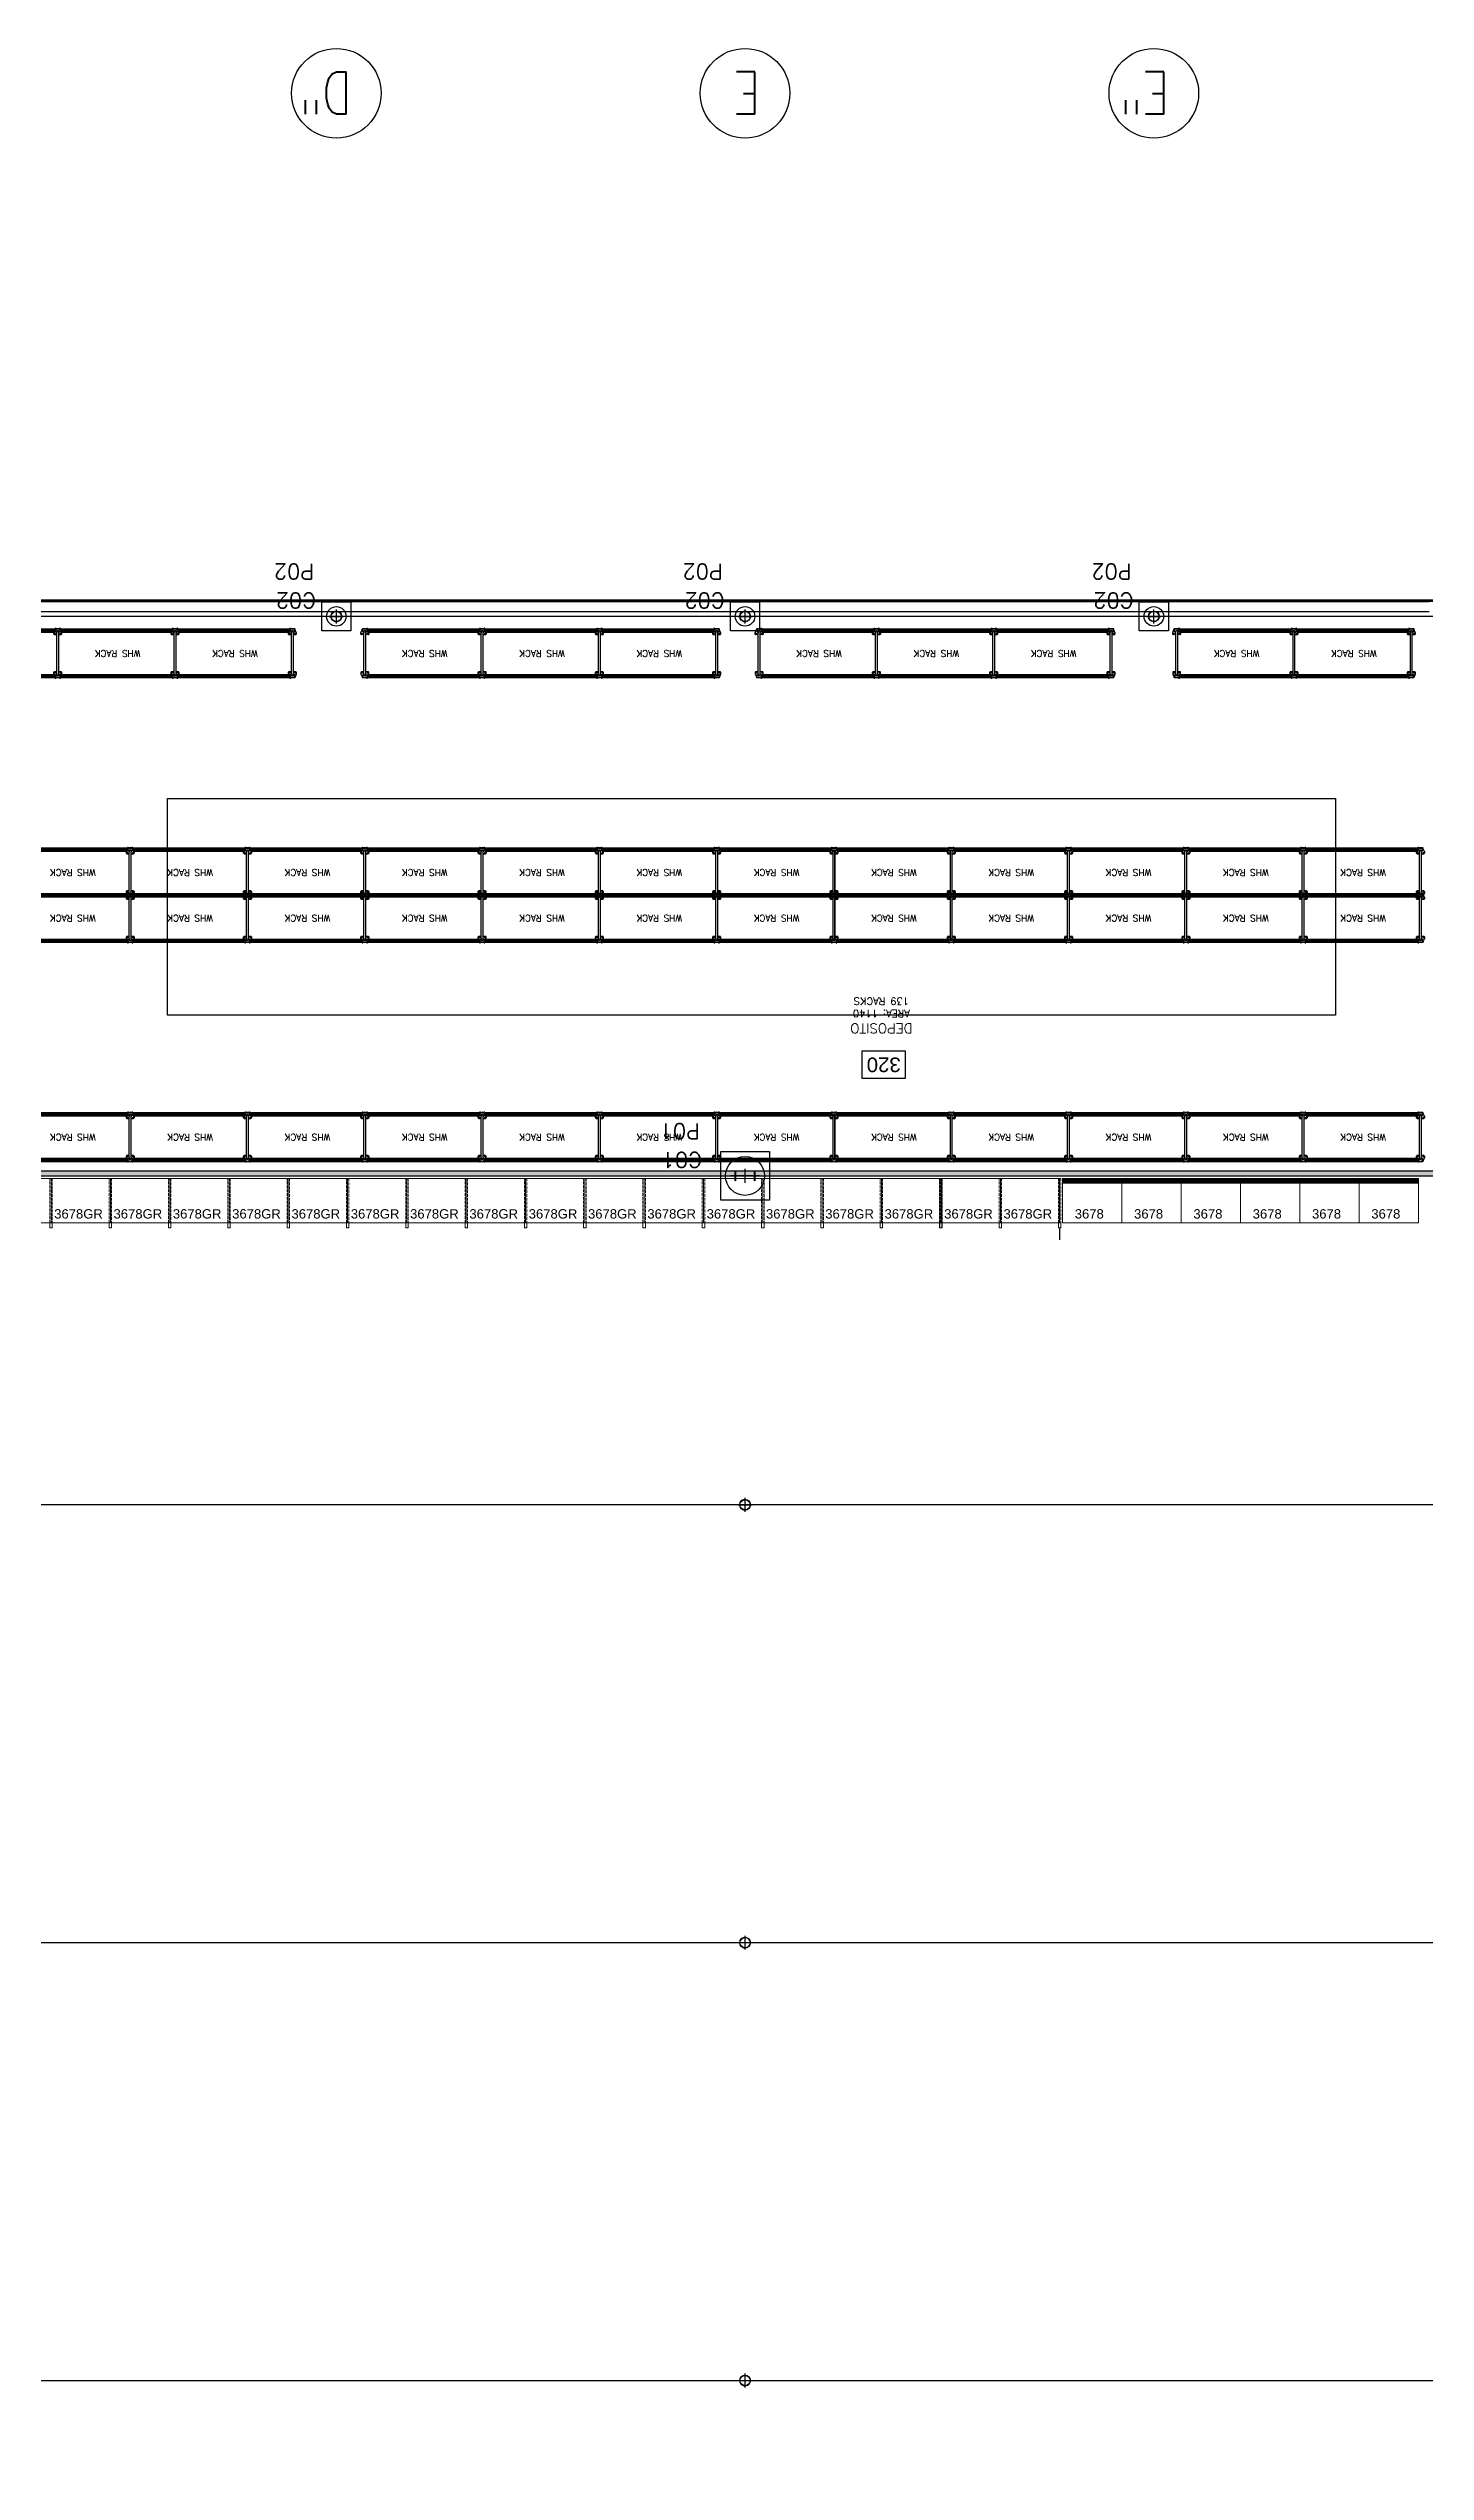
# Model space of a CAD drawing. Header units: millimetres. Extents: x 1478096 to 1808313, y 619971 to 762366.
# Drawn here: x 1575728 to 1604027, y 699960 to 749763 of the extents above; entities that cross this region are included whole.
import ezdxf
from ezdxf.enums import TextEntityAlignment as Align

# ---------------------------------------------------------------- set-up
doc = ezdxf.new("R2010")
doc.units = ezdxf.units.MM
doc.header["$LTSCALE"] = 10
for name, pattern in [('CENTERX2', [4, 2.5, -0.5, 0.5, -0.5]), ('CONTINOUS', [0]), ('DASH_1', [0.25, 0.125, -0.125]), ('DASHED', [0.75, 0.5, -0.25])]:
    doc.linetypes.add(name, pattern=pattern)
for name, color, linetype in [('0-superficies', 7, 'Continuous'), ('0_Estructura', 251, 'Continuous'), ('A-HATCH-DURLOCK', 252, 'Continuous'), ('COSTAN-CAM-EJES', 251, 'CENTERX2'), ('DC-ARQ-0 TEXTOS', 7, 'Continuous'), ('DC-ARQ-CHAPA', 7, 'Continuous'), ('DC-ARQ-CORDON', 210, 'Continuous'), ('DC-ARQ-EQUIP. DEPOSITO', 203, 'Continuous'), ('DC-ARQ-PAINEL DURLOCK RF', 40, 'Continuous'), ('DC-ARQ-VEREDAS Y URBAN', 9, 'Continuous'), ('DIVISIONES', 250, 'DASH_1'), ('Fondos', 250, 'Continuous')]:
    doc.layers.add(name, color=color, linetype=linetype)
doc.layers.add('BLOQUES', color=7, linetype='Continuous', lineweight=0)
doc.styles.add('BB-GRILLA$0$romans', font='romans.shx', dxfattribs={"width": 0.8})
doc.styles.add('RE-PLANTABASE(XREF)$0$STANDARD', font='SIMPLEX.SHX')
doc.styles.add('Romans-100', font='romans')
doc.styles.get("Standard").update_dxf_attribs({"font": 'arial.ttf'})

# ---------------------------------------------------------------- blocks, each defined once
blk = doc.blocks.new('RACK')
at = {"layer": 'DC-ARQ-EQUIP. DEPOSITO', "ltscale": 200}
for p, q in [((1629.45, 649.446), (1629.446, 649.446)), ((1629.446, 649.442), (1629.45, 649.442)), ((1631.763, 649.446), (1631.767, 649.446)), ((1631.767, 649.442), (1631.763, 649.442)), ((1629.322, 649.326), (1629.322, 649.364)), ((1629.322, 649.364), (1629.322, 649.326)), ((1629.323, 649.369), (1629.342, 649.402)), ((1629.381, 649.316), (1629.332, 649.316)), ((1629.332, 649.316), (1629.381, 649.316)), ((1629.344, 649.407), (1629.344, 649.426)), ((1629.36, 649.436), (1629.351, 649.436)), ((1629.351, 649.436), (1629.351, 649.381)), ((1629.351, 649.381), (1629.351, 649.436)), ((1629.351, 649.436), (1629.36, 649.436)), ((1629.351, 649.381), (1629.379, 649.381)), ((1629.379, 649.381), (1629.351, 649.381)), ((1629.353, 649.383), (1629.353, 649.434)), ((1629.353, 649.434), (1629.36, 649.434)), ((1629.353, 649.434), (1629.353, 649.383)), ((1629.36, 649.434), (1629.353, 649.434)), ((1629.381, 649.383), (1629.353, 649.383)), ((1629.353, 649.383), (1629.381, 649.383)), ((1629.435, 649.436), (1629.36, 649.436)), ((1629.36, 649.436), (1629.435, 649.436)), ((1629.36, 649.434), (1629.435, 649.434)), ((1629.435, 649.434), (1629.36, 649.434)), ((1629.379, 649.381), (1629.379, 649.356)), ((1629.379, 649.356), (1629.379, 649.381)), ((1629.379, 649.356), (1629.381, 649.356)), ((1629.381, 649.356), (1629.379, 649.356)), ((1629.381, 649.393), (1629.388, 649.393)), ((1629.381, 649.392), (1629.381, 649.393)), ((1629.388, 649.393), (1629.381, 649.393)), ((1629.381, 649.393), (1629.381, 649.392)), ((1629.421, 649.392), (1629.381, 649.392)), ((1629.381, 649.392), (1629.381, 648.476)), ((1629.381, 649.392), (1629.381, 648.476)), ((1629.381, 649.392), (1629.421, 649.392)), ((1629.381, 649.356), (1629.381, 649.383)), ((1629.381, 649.383), (1629.381, 649.356)), ((1629.388, 649.393), (1629.388, 649.392)), ((1629.388, 649.392), (1629.388, 649.393)), ((1629.415, 649.393), (1629.421, 649.393)), ((1629.415, 649.392), (1629.415, 649.393)), ((1629.421, 649.393), (1629.415, 649.393)), ((1629.415, 649.393), (1629.415, 649.392)), ((1629.421, 649.393), (1629.421, 649.392)), ((1629.421, 649.392), (1629.421, 649.393)), ((1629.421, 649.392), (1629.421, 648.476)), ((1629.421, 649.392), (1629.421, 648.476)), ((1629.471, 649.316), (1629.421, 649.316)), ((1629.421, 649.316), (1629.471, 649.316)), ((1629.449, 649.383), (1629.422, 649.383)), ((1629.422, 649.383), (1629.422, 649.356)), ((1629.422, 649.383), (1629.449, 649.383)), ((1629.422, 649.356), (1629.422, 649.383)), ((1629.422, 649.356), (1629.424, 649.356)), ((1629.424, 649.356), (1629.422, 649.356)), ((1629.424, 649.381), (1629.451, 649.381)), ((1629.424, 649.356), (1629.424, 649.381)), ((1629.451, 649.381), (1629.424, 649.381)), ((1629.424, 649.381), (1629.424, 649.356)), ((1629.435, 649.434), (1629.435, 649.436)), ((1629.436, 649.436), (1629.435, 649.436)), ((1629.435, 649.436), (1629.435, 649.434)), ((1629.435, 649.436), (1629.436, 649.436)), ((1629.435, 649.434), (1629.436, 649.434)), ((1629.436, 649.434), (1629.435, 649.434)), ((1629.437, 649.436), (1629.436, 649.436)), ((1629.436, 649.436), (1629.436, 649.434)), ((1629.436, 649.436), (1629.437, 649.436)), ((1629.436, 649.436), (1629.436, 649.434)), ((1629.436, 649.434), (1629.437, 649.434)), ((1629.437, 649.434), (1629.436, 649.434)), ((1629.438, 649.436), (1629.437, 649.436)), ((1629.437, 649.436), (1629.438, 649.436)), ((1629.437, 649.434), (1629.438, 649.434)), ((1629.438, 649.434), (1629.437, 649.424)), ((1629.438, 649.434), (1629.437, 649.434)), ((1629.437, 649.424), (1629.437, 649.417)), ((1629.441, 649.417), (1629.437, 649.417)), ((1629.438, 649.439), (1629.438, 649.439)), ((1629.438, 649.439), (1629.438, 649.436)), ((1629.441, 649.436), (1629.438, 649.436)), ((1629.438, 649.436), (1629.441, 649.436)), ((1629.438, 649.434), (1629.441, 649.434)), ((1629.441, 649.434), (1629.438, 649.434)), ((1629.442, 649.436), (1629.441, 649.436)), ((1629.441, 649.436), (1629.442, 649.436)), ((1629.441, 649.434), (1629.442, 649.434)), ((1629.441, 649.424), (1629.442, 649.434)), ((1629.442, 649.434), (1629.441, 649.434)), ((1629.441, 649.417), (1629.441, 649.424)), ((1629.442, 649.436), (1629.442, 649.439)), ((1629.451, 649.436), (1629.442, 649.436)), ((1629.442, 649.436), (1629.442, 649.434)), ((1629.442, 649.436), (1629.451, 649.436)), ((1629.442, 649.434), (1629.442, 649.436)), ((1629.442, 649.434), (1629.449, 649.434)), ((1629.449, 649.434), (1629.442, 649.434)), ((1629.449, 649.434), (1629.449, 649.383)), ((1629.449, 649.383), (1629.449, 649.434)), ((1629.451, 649.381), (1629.451, 649.436)), ((1629.451, 649.436), (1629.451, 649.381)), ((1629.451, 649.422), (1629.473, 649.422)), ((1629.451, 649.42), (1629.473, 649.42)), ((1629.451, 649.398), (1629.473, 649.398)), ((1629.451, 649.396), (1629.473, 649.396)), ((1629.454, 649.438), (1629.454, 649.422)), ((1629.454, 649.396), (1629.454, 649.39)), ((1629.454, 649.39), (1629.458, 649.39)), ((1631.754, 649.419), (1629.456, 649.419)), ((1629.456, 649.419), (1629.456, 649.399)), ((1631.754, 649.399), (1629.456, 649.399)), ((1629.458, 649.422), (1629.458, 649.438)), ((1631.754, 649.436), (1629.458, 649.436)), ((1629.458, 649.436), (1629.458, 649.422)), ((1629.458, 649.396), (1629.458, 649.368)), ((1629.458, 649.39), (1629.458, 649.396)), ((1631.754, 649.368), (1629.458, 649.368)), ((1629.459, 649.407), (1629.459, 649.426)), ((1629.479, 649.369), (1629.46, 649.402)), ((1629.473, 649.422), (1629.481, 649.422)), ((1629.481, 649.42), (1629.473, 649.42)), ((1629.473, 649.398), (1629.481, 649.398)), ((1629.481, 649.396), (1629.473, 649.396)), ((1629.481, 649.422), (1629.481, 649.42)), ((1629.481, 649.42), (1629.481, 649.419)), ((1629.481, 649.399), (1629.481, 649.398)), ((1629.481, 649.398), (1629.481, 649.396)), ((1631.754, 649.396), (1629.481, 649.396)), ((1629.481, 649.364), (1629.481, 649.326)), ((1629.481, 649.326), (1629.481, 649.364)), ((1631.732, 649.422), (1631.732, 649.42)), ((1631.74, 649.422), (1631.732, 649.422)), ((1631.732, 649.42), (1631.732, 649.419)), ((1631.732, 649.42), (1631.74, 649.42)), ((1631.732, 649.399), (1631.732, 649.398)), ((1631.74, 649.398), (1631.732, 649.398)), ((1631.732, 649.398), (1631.732, 649.396)), ((1631.732, 649.396), (1631.74, 649.396)), ((1631.732, 649.364), (1631.732, 649.326)), ((1631.762, 649.422), (1631.74, 649.422)), ((1631.762, 649.42), (1631.74, 649.42)), ((1631.762, 649.398), (1631.74, 649.398)), ((1631.762, 649.396), (1631.74, 649.396)), ((1631.742, 649.316), (1631.792, 649.316)), ((1631.754, 649.422), (1631.754, 649.436)), ((1631.754, 649.368), (1631.754, 649.396)), ((1631.755, 649.422), (1631.755, 649.438)), ((1631.755, 649.39), (1631.755, 649.396)), ((1631.759, 649.39), (1631.755, 649.39)), ((1631.756, 649.399), (1631.756, 649.419)), ((1631.759, 649.438), (1631.759, 649.422)), ((1631.759, 649.396), (1631.759, 649.39)), ((1631.762, 649.381), (1631.762, 649.436)), ((1631.762, 649.436), (1631.771, 649.436)), ((1631.789, 649.381), (1631.762, 649.381)), ((1631.764, 649.434), (1631.764, 649.383)), ((1631.771, 649.434), (1631.764, 649.434)), ((1631.764, 649.383), (1631.791, 649.383)), ((1631.771, 649.436), (1631.771, 649.439)), ((1631.771, 649.436), (1631.771, 649.434)), ((1631.771, 649.436), (1631.772, 649.436)), ((1631.772, 649.434), (1631.771, 649.434)), ((1631.772, 649.424), (1631.771, 649.434)), ((1631.772, 649.436), (1631.775, 649.436)), ((1631.775, 649.434), (1631.772, 649.434)), ((1631.772, 649.417), (1631.772, 649.424)), ((1631.772, 649.417), (1631.776, 649.417)), ((1631.775, 649.439), (1631.775, 649.439)), ((1631.775, 649.439), (1631.775, 649.436)), ((1631.775, 649.436), (1631.776, 649.436)), ((1631.776, 649.434), (1631.775, 649.434)), ((1631.775, 649.434), (1631.776, 649.424)), ((1631.776, 649.436), (1631.777, 649.436)), ((1631.777, 649.434), (1631.776, 649.434)), ((1631.776, 649.424), (1631.776, 649.417)), ((1631.777, 649.436), (1631.778, 649.436)), ((1631.777, 649.436), (1631.777, 649.434)), ((1631.778, 649.434), (1631.777, 649.434)), ((1631.778, 649.436), (1631.846, 649.436)), ((1631.778, 649.434), (1631.778, 649.436)), ((1631.846, 649.434), (1631.778, 649.434)), ((1631.789, 649.356), (1631.789, 649.381)), ((1631.791, 649.356), (1631.789, 649.356)), ((1631.791, 649.383), (1631.791, 649.356)), ((1631.798, 649.393), (1631.792, 649.393)), ((1631.792, 649.393), (1631.792, 649.392)), ((1631.792, 649.392), (1631.792, 648.476)), ((1631.792, 649.392), (1631.832, 649.392)), ((1631.798, 649.392), (1631.798, 649.393)), ((1631.832, 649.393), (1631.825, 649.393)), ((1631.825, 649.393), (1631.825, 649.392)), ((1631.832, 649.392), (1631.832, 649.393)), ((1631.832, 649.392), (1631.832, 648.476)), ((1631.832, 649.383), (1631.86, 649.383)), ((1631.832, 649.356), (1631.832, 649.383)), ((1631.834, 649.356), (1631.832, 649.356)), ((1631.832, 649.316), (1631.881, 649.316)), ((1631.862, 649.381), (1631.834, 649.381)), ((1631.834, 649.381), (1631.834, 649.356)), ((1631.846, 649.436), (1631.846, 649.434)), ((1631.846, 649.436), (1631.847, 649.436)), ((1631.847, 649.434), (1631.846, 649.434)), ((1631.847, 649.436), (1631.848, 649.436)), ((1631.847, 649.436), (1631.847, 649.434)), ((1631.848, 649.434), (1631.847, 649.434)), ((1631.848, 649.436), (1631.849, 649.436)), ((1631.849, 649.434), (1631.848, 649.434)), ((1631.849, 649.436), (1631.852, 649.436)), ((1631.852, 649.434), (1631.849, 649.434)), ((1631.852, 649.436), (1631.853, 649.436)), ((1631.853, 649.434), (1631.852, 649.434)), ((1631.853, 649.436), (1631.862, 649.436)), ((1631.853, 649.434), (1631.853, 649.436)), ((1631.86, 649.434), (1631.853, 649.434)), ((1631.86, 649.383), (1631.86, 649.434)), ((1631.862, 649.436), (1631.862, 649.381)), ((1631.869, 649.407), (1631.869, 649.426)), ((1631.89, 649.369), (1631.871, 649.402)), ((1631.891, 649.326), (1631.891, 649.364)), ((1629.322, 648.542), (1629.322, 648.505)), ((1629.322, 648.505), (1629.322, 648.542)), ((1629.323, 648.5), (1629.342, 648.467)), ((1629.381, 648.552), (1629.332, 648.552)), ((1629.332, 648.552), (1629.381, 648.552)), ((1629.344, 648.462), (1629.344, 648.442)), ((1629.351, 648.487), (1629.379, 648.487)), ((1629.351, 648.432), (1629.351, 648.487)), ((1629.379, 648.487), (1629.351, 648.487)), ((1629.351, 648.487), (1629.351, 648.432)), ((1629.381, 648.485), (1629.353, 648.485)), ((1629.353, 648.485), (1629.353, 648.434)), ((1629.353, 648.485), (1629.381, 648.485)), ((1629.353, 648.434), (1629.353, 648.485)), ((1629.379, 648.487), (1629.379, 648.512)), ((1629.379, 648.512), (1629.381, 648.512)), ((1629.379, 648.512), (1629.379, 648.487)), ((1629.381, 648.512), (1629.379, 648.512)), ((1629.381, 648.512), (1629.381, 648.485)), ((1629.381, 648.485), (1629.381, 648.512)), ((1629.381, 648.476), (1629.388, 648.476)), ((1629.381, 648.476), (1629.381, 648.476)), ((1629.421, 648.476), (1629.381, 648.476)), ((1629.388, 648.476), (1629.381, 648.476)), ((1629.381, 648.476), (1629.381, 648.476)), ((1629.381, 648.476), (1629.421, 648.476)), ((1629.388, 648.476), (1629.388, 648.476)), ((1629.388, 648.476), (1629.388, 648.476)), ((1629.415, 648.476), (1629.421, 648.476)), ((1629.415, 648.476), (1629.415, 648.476)), ((1629.421, 648.476), (1629.415, 648.476)), ((1629.415, 648.476), (1629.415, 648.476)), ((1629.471, 648.552), (1629.421, 648.552)), ((1629.421, 648.552), (1629.471, 648.552)), ((1629.421, 648.476), (1629.421, 648.476)), ((1629.421, 648.476), (1629.421, 648.476)), ((1629.422, 648.485), (1629.422, 648.512)), ((1629.422, 648.512), (1629.424, 648.512)), ((1629.422, 648.512), (1629.422, 648.485)), ((1629.424, 648.512), (1629.422, 648.512)), ((1629.449, 648.485), (1629.422, 648.485)), ((1629.422, 648.485), (1629.449, 648.485)), ((1629.424, 648.512), (1629.424, 648.487)), ((1629.424, 648.487), (1629.424, 648.512)), ((1629.424, 648.487), (1629.451, 648.487)), ((1629.451, 648.487), (1629.424, 648.487)), ((1629.441, 648.452), (1629.437, 648.451)), ((1629.437, 648.444), (1629.437, 648.451)), ((1629.438, 648.434), (1629.437, 648.444)), ((1629.441, 648.452), (1629.441, 648.445)), ((1629.441, 648.445), (1629.442, 648.434)), ((1629.449, 648.434), (1629.449, 648.485)), ((1629.449, 648.485), (1629.449, 648.434)), ((1629.451, 648.487), (1629.451, 648.432)), ((1629.451, 648.432), (1629.451, 648.487)), ((1629.451, 648.473), (1629.473, 648.473)), ((1629.451, 648.471), (1629.473, 648.471)), ((1629.451, 648.449), (1629.473, 648.449)), ((1629.451, 648.447), (1629.473, 648.447)), ((1629.454, 648.473), (1629.454, 648.478)), ((1629.454, 648.478), (1629.458, 648.478)), ((1629.454, 648.43), (1629.454, 648.447)), ((1629.456, 648.45), (1629.456, 648.47)), ((1631.756, 648.47), (1629.456, 648.47)), ((1631.756, 648.45), (1629.456, 648.45)), ((1629.458, 648.473), (1629.458, 648.501)), ((1631.754, 648.501), (1629.458, 648.501)), ((1629.458, 648.478), (1629.458, 648.473)), ((1629.458, 648.432), (1629.458, 648.447)), ((1629.458, 648.447), (1629.458, 648.43)), ((1629.459, 648.462), (1629.459, 648.442)), ((1629.479, 648.5), (1629.46, 648.467)), ((1629.481, 648.473), (1629.473, 648.473)), ((1629.473, 648.471), (1629.481, 648.471)), ((1629.481, 648.449), (1629.473, 648.449)), ((1629.473, 648.447), (1629.481, 648.447)), ((1629.481, 648.505), (1629.481, 648.542)), ((1629.481, 648.542), (1629.481, 648.505)), ((1631.754, 648.473), (1629.481, 648.473)), ((1629.481, 648.471), (1629.481, 648.473)), ((1629.481, 648.47), (1629.481, 648.471)), ((1629.481, 648.449), (1629.481, 648.45)), ((1629.481, 648.447), (1629.481, 648.449)), ((1631.732, 648.505), (1631.732, 648.542)), ((1631.732, 648.473), (1631.74, 648.473)), ((1631.732, 648.471), (1631.732, 648.473)), ((1631.74, 648.471), (1631.732, 648.471)), ((1631.732, 648.47), (1631.732, 648.471)), ((1631.732, 648.449), (1631.732, 648.45)), ((1631.732, 648.447), (1631.732, 648.449)), ((1631.732, 648.449), (1631.74, 648.449)), ((1631.74, 648.447), (1631.732, 648.447)), ((1631.762, 648.473), (1631.74, 648.473)), ((1631.762, 648.471), (1631.74, 648.471)), ((1631.762, 648.449), (1631.74, 648.449)), ((1631.762, 648.447), (1631.74, 648.447)), ((1631.742, 648.552), (1631.792, 648.552)), ((1631.754, 648.501), (1631.754, 648.473)), ((1631.754, 648.447), (1631.754, 648.432)), ((1631.755, 648.478), (1631.755, 648.473)), ((1631.759, 648.478), (1631.755, 648.478)), ((1631.755, 648.447), (1631.755, 648.43)), ((1631.756, 648.47), (1631.756, 648.45)), ((1631.759, 648.473), (1631.759, 648.478)), ((1631.759, 648.43), (1631.759, 648.447)), ((1631.789, 648.487), (1631.762, 648.487)), ((1631.762, 648.487), (1631.762, 648.432)), ((1631.764, 648.485), (1631.791, 648.485)), ((1631.764, 648.434), (1631.764, 648.485)), ((1631.772, 648.445), (1631.771, 648.434)), ((1631.772, 648.452), (1631.772, 648.445)), ((1631.772, 648.452), (1631.776, 648.451)), ((1631.775, 648.434), (1631.776, 648.444)), ((1631.776, 648.444), (1631.776, 648.451)), ((1631.789, 648.512), (1631.789, 648.487)), ((1631.791, 648.512), (1631.789, 648.512)), ((1631.791, 648.485), (1631.791, 648.512)), ((1631.798, 648.476), (1631.792, 648.476)), ((1631.792, 648.476), (1631.792, 648.476)), ((1631.792, 648.476), (1631.832, 648.476)), ((1631.798, 648.476), (1631.798, 648.476)), ((1631.832, 648.476), (1631.825, 648.476)), ((1631.825, 648.476), (1631.825, 648.476)), ((1631.832, 648.552), (1631.881, 648.552)), ((1631.832, 648.512), (1631.832, 648.485)), ((1631.834, 648.512), (1631.832, 648.512)), ((1631.832, 648.485), (1631.86, 648.485)), ((1631.832, 648.476), (1631.832, 648.476)), ((1631.834, 648.487), (1631.834, 648.512)), ((1631.862, 648.487), (1631.834, 648.487)), ((1631.86, 648.485), (1631.86, 648.434)), ((1631.862, 648.432), (1631.862, 648.487)), ((1631.869, 648.462), (1631.869, 648.442)), ((1631.89, 648.5), (1631.871, 648.467)), ((1631.891, 648.542), (1631.891, 648.505)), ((1629.353, 648.432), (1629.351, 648.432)), ((1629.351, 648.432), (1629.353, 648.432)), ((1629.353, 648.434), (1629.353, 648.434)), ((1629.353, 648.434), (1629.435, 648.434)), ((1629.353, 648.434), (1629.353, 648.434)), ((1629.435, 648.434), (1629.353, 648.434)), ((1629.435, 648.432), (1629.353, 648.432)), ((1629.353, 648.432), (1629.435, 648.432)), ((1629.435, 648.434), (1629.435, 648.432)), ((1629.435, 648.434), (1629.436, 648.434)), ((1629.435, 648.432), (1629.435, 648.434)), ((1629.436, 648.434), (1629.435, 648.434)), ((1629.436, 648.432), (1629.435, 648.432)), ((1629.435, 648.432), (1629.436, 648.432)), ((1629.436, 648.434), (1629.437, 648.434)), ((1629.436, 648.432), (1629.436, 648.434)), ((1629.437, 648.434), (1629.436, 648.434)), ((1629.436, 648.432), (1629.436, 648.434)), ((1629.437, 648.432), (1629.436, 648.432)), ((1629.436, 648.432), (1629.437, 648.432)), ((1629.437, 648.434), (1629.438, 648.434)), ((1629.438, 648.434), (1629.437, 648.434)), ((1629.438, 648.432), (1629.437, 648.432)), ((1629.437, 648.432), (1629.438, 648.432)), ((1629.438, 648.434), (1629.441, 648.434)), ((1629.441, 648.434), (1629.438, 648.434)), ((1629.441, 648.432), (1629.438, 648.432)), ((1629.438, 648.43), (1629.438, 648.432)), ((1629.438, 648.432), (1629.441, 648.432)), ((1629.438, 648.43), (1629.438, 648.43)), ((1629.441, 648.434), (1629.442, 648.434)), ((1629.442, 648.434), (1629.441, 648.434)), ((1629.442, 648.432), (1629.441, 648.432)), ((1629.441, 648.432), (1629.442, 648.432)), ((1629.442, 648.432), (1629.442, 648.434)), ((1629.442, 648.434), (1629.449, 648.434)), ((1629.442, 648.434), (1629.442, 648.432)), ((1629.449, 648.434), (1629.442, 648.434)), ((1629.451, 648.432), (1629.442, 648.432)), ((1629.442, 648.432), (1629.442, 648.43)), ((1629.442, 648.432), (1629.451, 648.432)), ((1629.446, 648.426), (1629.45, 648.426)), ((1629.45, 648.422), (1629.446, 648.422)), ((1631.754, 648.432), (1629.458, 648.432)), ((1631.762, 648.432), (1631.771, 648.432)), ((1631.767, 648.426), (1631.763, 648.426)), ((1631.763, 648.422), (1631.767, 648.422)), ((1631.771, 648.434), (1631.764, 648.434)), ((1631.771, 648.432), (1631.771, 648.434)), ((1631.772, 648.434), (1631.771, 648.434)), ((1631.771, 648.432), (1631.772, 648.432)), ((1631.771, 648.432), (1631.771, 648.43)), ((1631.775, 648.434), (1631.772, 648.434)), ((1631.772, 648.432), (1631.775, 648.432)), ((1631.776, 648.434), (1631.775, 648.434)), ((1631.775, 648.432), (1631.776, 648.432)), ((1631.775, 648.43), (1631.775, 648.432)), ((1631.775, 648.43), (1631.775, 648.43)), ((1631.777, 648.434), (1631.776, 648.434)), ((1631.776, 648.432), (1631.777, 648.432)), ((1631.778, 648.434), (1631.777, 648.434)), ((1631.777, 648.432), (1631.777, 648.434)), ((1631.777, 648.432), (1631.778, 648.432)), ((1631.778, 648.434), (1631.778, 648.432)), ((1631.846, 648.434), (1631.778, 648.434)), ((1631.778, 648.432), (1631.846, 648.432)), ((1631.846, 648.432), (1631.846, 648.434)), ((1631.847, 648.434), (1631.846, 648.434)), ((1631.846, 648.432), (1631.847, 648.432)), ((1631.848, 648.434), (1631.847, 648.434)), ((1631.847, 648.432), (1631.847, 648.434)), ((1631.847, 648.432), (1631.848, 648.432)), ((1631.849, 648.434), (1631.848, 648.434)), ((1631.848, 648.432), (1631.849, 648.432)), ((1631.852, 648.434), (1631.849, 648.434)), ((1631.849, 648.432), (1631.852, 648.432)), ((1631.853, 648.434), (1631.852, 648.434)), ((1631.852, 648.432), (1631.853, 648.432)), ((1631.853, 648.434), (1631.853, 648.432)), ((1631.86, 648.434), (1631.853, 648.434)), ((1631.853, 648.432), (1631.862, 648.432))]:
    blk.add_line(p, q, dxfattribs=at)
for centre in [(1629.342, 649.336, 0), (1629.342, 649.336, 0), (1629.461, 649.336, 0), (1629.461, 649.336, 0), (1631.752, 649.336, 0), (1631.871, 649.336, 0), (1629.342, 648.532, 0), (1629.342, 648.532, 0), (1629.461, 648.532, 0), (1629.461, 648.532, 0), (1631.752, 648.532, 0), (1631.871, 648.532, 0)]:
    blk.add_circle(centre, 0.0085, dxfattribs=at)
for centre, radius, start, end in [((1629.446, 649.438), 0.008, 90, 177.0391), ((1629.446, 649.438), 0.004, 90, 177.0391), ((1629.45, 649.438), 0.008, 0, 90), ((1629.45, 649.438), 0.004, 0, 90), ((1631.763, 649.438), 0.008, 90, 180), ((1631.763, 649.438), 0.004, 90, 180), ((1631.767, 649.438), 0.008, 2.9609, 90), ((1631.767, 649.438), 0.004, 2.9609, 90), ((1629.332, 649.364), 0.01, 147.9946, 180), ((1629.332, 649.364), 0.01, 152.434, 180), ((1629.332, 649.326), 0.01, 180, 270), ((1629.332, 649.326), 0.01, 180, 270), ((1629.334, 649.407), 0.01, 327.9946, 0), ((1629.354, 649.426), 0.01, 104.4775, 180), ((1629.439, 649.436), 0.00325, 109.6589, 169.5544), ((1629.439, 649.436), 0.00325, 205.7269, 244.4192), ((1629.449, 649.426), 0.01, 56.6347, 75.5225), ((1629.449, 649.426), 0.01, 0, 75.5225), ((1629.449, 649.426), 0.01, 12.8509, 18.1993), ((1629.469, 649.407), 0.01, 180, 212.0054), ((1629.471, 649.326), 0.01, 270, 0), ((1629.471, 649.326), 0.01, 270, 0), ((1629.471, 649.364), 0.01, 0, 32.0054), ((1629.471, 649.364), 0.01, 0, 27.566), ((1631.742, 649.364), 0.01, 152.434, 180), ((1631.742, 649.326), 0.01, 180, 270), ((1631.764, 649.426), 0.01, 161.8096, 167.1738), ((1631.764, 649.426), 0.01, 104.4775, 123.3687), ((1631.774, 649.436), 0.00325, 10.4456, 70.3411), ((1631.774, 649.436), 0.00325, 295.5808, 334.2731), ((1631.859, 649.426), 0.01, 0, 75.5225), ((1631.879, 649.407), 0.01, 180, 212.0054), ((1631.881, 649.326), 0.01, 270, 0), ((1631.881, 649.364), 0.01, 0, 32.0054), ((1629.332, 648.542), 0.01, 90, 180), ((1629.332, 648.542), 0.01, 90, 180), ((1629.332, 648.505), 0.01, 180, 212.0054), ((1629.332, 648.505), 0.01, 180, 207.566), ((1629.334, 648.462), 0.01, 0, 32.0054), ((1629.469, 648.462), 0.01, 147.9946, 180), ((1629.471, 648.542), 0.01, 0, 90), ((1629.471, 648.542), 0.01, 0, 90), ((1629.471, 648.505), 0.01, 327.9946, 0), ((1629.471, 648.505), 0.01, 332.434, 0), ((1631.742, 648.542), 0.01, 90, 180), ((1631.742, 648.505), 0.01, 180, 207.566), ((1631.879, 648.462), 0.01, 147.9946, 180), ((1631.881, 648.542), 0.01, 0, 90), ((1631.881, 648.505), 0.01, 327.9946, 0), ((1629.354, 648.442), 0.01, 180, 255.5225), ((1629.439, 648.433), 0.00325, 115.5808, 154.2731), ((1629.439, 648.433), 0.00325, 190.4456, 250.3411), ((1629.446, 648.43), 0.008, 182.9609, 270), ((1629.446, 648.43), 0.004, 182.9609, 270), ((1629.45, 648.43), 0.004, 270, 0), ((1629.45, 648.43), 0.008, 270, 0), ((1629.449, 648.442), 0.01, 284.4775, 0), ((1629.449, 648.442), 0.01, 284.4775, 303.3653), ((1629.449, 648.442), 0.01, 341.8007, 347.1491), ((1631.763, 648.43), 0.008, 180, 270), ((1631.764, 648.442), 0.01, 236.6313, 255.5225), ((1631.763, 648.43), 0.004, 180, 270), ((1631.767, 648.43), 0.008, 270, 357.0391), ((1631.767, 648.43), 0.004, 270, 357.0391), ((1631.774, 648.433), 0.00325, 25.7269, 64.4192), ((1631.774, 648.433), 0.00325, 289.6589, 349.5544), ((1631.859, 648.442), 0.01, 284.4775, 0)]:
    blk.add_arc(centre, radius, start, end, dxfattribs=at)
at = {"layer": 'DC-ARQ-EQUIP. DEPOSITO', "style": 'RE-PLANTABASE(XREF)$0$STANDARD'}
blk.add_text('WHS RACK', height=0.1349, dxfattribs=at).set_placement((1630.583, 648.938, 0), align=Align.MIDDLE_CENTER)

msp = doc.modelspace()

# ---------------------------------------------------------------- hatches: boundary and pattern name
at = {"layer": '0_Estructura'}
h = msp.add_hatch(dxfattribs=at)
h.set_pattern_fill('ANSI31', color=256, scale=2, angle=-180, style=0)
h.set_pattern_definition([(225, (3131098.8196, 1274496.096), (4.49012806, -4.49012806), [])])
h.paths.add_polyline_path([(1581533.749, 738090.403, 1), (1581753.749, 738090.403, 1)])
h.paths.add_polyline_path([(1581538.549, 738090.403, 1), (1581748.949, 738090.403, 1)], flags=16)
h = msp.add_hatch(dxfattribs=at)
h.set_pattern_fill('ANSI31', color=256, scale=2, angle=-180, style=0)
h.set_pattern_definition([(225, (3139498.1696, 1274495.852), (4.49012806, -4.49012806), [])])
h.paths.add_polyline_path([(1589933.099, 738090.158, 1), (1590153.099, 738090.158, 1)])
h.paths.add_polyline_path([(1589937.899, 738090.158, 1), (1590148.299, 738090.158, 1)], flags=16)
h = msp.add_hatch(dxfattribs=at)
h.set_pattern_fill('ANSI31', color=256, scale=2, angle=-180, style=0)
h.set_pattern_definition([(225, (3147898.919, 1274496.097), (4.49012806, -4.49012806), [])])
h.paths.add_polyline_path([(1598333.849, 738090.403, 1), (1598553.849, 738090.403, 1)])
h.paths.add_polyline_path([(1598338.649, 738090.403, 1), (1598549.049, 738090.403, 1)], flags=16)
h = msp.add_hatch(dxfattribs=at)
h.set_pattern_fill('ANSI31', color=256, scale=2, angle=-90, style=0)
h.set_pattern_definition([(315, (2660998.332, 6220230.04), (4.4901280605, 4.4901280605), [])])
h.paths.add_polyline_path([(1589842.647, 726490.155), (1589842.647, 726690.155), (1589848.947, 726690.155), (1589848.947, 726490.155)])
h.paths.add_polyline_path([(1590236.347, 726490.155), (1590236.347, 726690.155), (1590242.647, 726690.155), (1590242.647, 726490.155)])
h.paths.add_polyline_path([(1589848.947, 726587.755), (1589848.947, 726592.555), (1590236.347, 726592.555), (1590236.347, 726587.755)])
h = msp.add_hatch(dxfattribs=at)
h.set_pattern_fill('ANSI31', color=1, scale=2, angle=-180, style=0)
h.set_pattern_definition([(225, (3139497.7175, 1256236.829), (4.49012806, -4.49012806), [])])
h.paths.add_polyline_path([(1589932.647, 719831.135, 1), (1590152.647, 719831.135, 1)])
h.paths.add_polyline_path([(1589937.447, 719831.135, 1), (1590147.847, 719831.135, 1)], flags=16)
h = msp.add_hatch(dxfattribs=at)
h.set_pattern_fill('ANSI31', color=1, scale=2, angle=-180, style=0)
h.set_pattern_definition([(225, (3139497.7186, 1247235.894), (4.49012806, -4.49012806), [])])
h.paths.add_polyline_path([(1589932.648, 710830.2, 1), (1590152.648, 710830.2, 1)])
h.paths.add_polyline_path([(1589937.448, 710830.2, 1), (1590147.848, 710830.2, 1)], flags=16)
h = msp.add_hatch(dxfattribs=at)
h.set_pattern_fill('ANSI31', color=1, scale=2, angle=-180, style=0)
h.set_pattern_definition([(225, (3139497.718, 1238234.962), (4.49012806, -4.49012806), [])])
h.paths.add_polyline_path([(1589932.648, 701829.268, 1), (1590152.648, 701829.268, 1)])
h.paths.add_polyline_path([(1589937.448, 701829.268, 1), (1590147.848, 701829.268, 1)], flags=16)
at = {"layer": 'A-HATCH-DURLOCK'}
h = msp.add_hatch(dxfattribs=at)
h.set_pattern_fill('ANSI38', color=256, scale=10, angle=180)
h.set_pattern_definition([(225, (3172020.15, 1376323.114), (22.4506403, -22.4506403), []), (315, (3172020.15, 1376323.114), (67.3519209, -22.4506403), [79.375, -47.625])])
h.paths.add_polyline_path([(1604301.48, 726586.931), (1604301.506, 726687.485), (1571864.021, 726686.983), (1571864.009, 726586.983)])

# ---------------------------------------------------------------- linework, layer by layer
at = {"layer": '0-superficies'}
msp.add_lwpolyline([(1524855.031, 647228.149), (1641041.817, 647228.17), (1641041.817, 674744.562), (1649131.454, 674744.878), (1649131.448, 735136.985), (1641041.817, 735136.983), (1641041.817, 738426.962), (1522042.066, 738427.02)], dxfattribs=at)
at = {"layer": '0_Estructura'}
for p, q in [((1581500.059, 738090.403), (1581787.44, 738090.403)), ((1581643.749, 737946.712), (1581643.749, 738234.093)), ((1589899.409, 738090.158), (1590186.79, 738090.158)), ((1590043.099, 737946.468), (1590043.099, 738233.849)), ((1598300.158, 738090.403), (1598587.539, 738090.403)), ((1598443.849, 737946.712), (1598443.849, 738234.094)), ((1589543.098, 727090.156), (1590543.098, 727090.156)), ((1589543.098, 726090.156), (1589543.098, 727090.156)), ((1590042.647, 726485.644), (1590042.647, 726694.666)), ((1590042.648, 726446.465), (1590042.648, 726733.847)), ((1590543.098, 727090.156), (1590543.098, 726090.156)), ((1590342.647, 726590.155), (1589742.647, 726590.155)), ((1589898.958, 726590.156), (1590186.339, 726590.156)), ((1590543.098, 726090.156), (1589543.098, 726090.156))]:
    msp.add_line(p, q, dxfattribs=at)
at = {"layer": '0_Estructura', "color": 1}
for p, q in [((1589898.957, 719831.135), (1590186.338, 719831.135)), ((1590042.647, 719687.445), (1590042.647, 719974.826)), ((1589898.958, 710830.2), (1590186.339, 710830.2)), ((1590042.648, 710686.51), (1590042.648, 710973.891)), ((1589898.957, 701829.268), (1590186.339, 701829.268)), ((1590042.648, 701685.577), (1590042.648, 701972.959))]:
    msp.add_line(p, q, dxfattribs=at)
at = {"layer": '0_Estructura'}
for points in [[(1581943.747, 737790.158), (1581343.747, 737790.158), (1581343.747, 738390.158), (1581943.747, 738390.158)], [(1590342.646, 737790.156), (1589742.646, 737790.156), (1589742.646, 738390.156), (1590342.646, 738390.156)], [(1598743.846, 737790.159), (1598143.846, 737790.159), (1598143.846, 738390.159), (1598743.846, 738390.159)], [(1589842.647, 726490.155), (1589842.647, 726690.155), (1589848.947, 726690.155), (1589848.947, 726490.155)], [(1590236.347, 726490.155), (1590236.347, 726690.155), (1590242.647, 726690.155), (1590242.647, 726490.155)], [(1589848.947, 726587.755), (1589848.947, 726592.555), (1590236.347, 726592.555), (1590236.347, 726587.755)]]:
    msp.add_lwpolyline(points, close=True, dxfattribs=at)
msp.add_lwpolyline([(1589543.098, 726139.18), (1589543.098, 727090.156), (1590543.098, 727090.156), (1590543.098, 726090.156), (1589658.604, 726090.156)], dxfattribs=at)
for centre, radius in [((1581643.747, 748843.011), 920.377), ((1590042.647, 748843.012), 920.377), ((1598443.847, 748843.013), 920.377), ((1581643.747, 738090.158), 200), ((1581643.749, 738090.403), 110), ((1581643.749, 738090.403), 105.2), ((1590042.646, 738090.156), 200), ((1590043.099, 738090.158), 110), ((1590043.099, 738090.158), 105.2), ((1598443.846, 738090.159), 200), ((1598443.849, 738090.403), 110), ((1598443.849, 738090.403), 105.2), ((1590043.098, 726590.156), 400)]:
    msp.add_circle(centre, radius, dxfattribs=at)
at = {"layer": '0_Estructura', "color": 1}
for centre, radius in [((1590042.647, 719831.135), 110), ((1590042.647, 719831.135), 105.2), ((1590042.648, 710830.2), 110), ((1590042.648, 710830.2), 105.2), ((1590042.648, 701829.268), 110), ((1590042.648, 701829.268), 105.2)]:
    msp.add_circle(centre, radius, dxfattribs=at)
at = {"layer": 'BLOQUES', "color": 250}
for points in [[(1575781.447, 725624.061), (1574562.585, 725624.061), (1574562.585, 726538.461), (1575781.447, 726538.461)], [(1577000.309, 725624.061), (1575781.447, 725624.061), (1575781.447, 726538.461), (1577000.309, 726538.461)], [(1578219.171, 725624.061), (1577000.309, 725624.061), (1577000.309, 726538.461), (1578219.171, 726538.461)], [(1579438.033, 725624.061), (1578219.171, 725624.061), (1578219.171, 726538.461), (1579438.033, 726538.461)], [(1580656.895, 725624.061), (1579438.033, 725624.061), (1579438.033, 726538.461), (1580656.895, 726538.461)], [(1581875.757, 725624.061), (1580656.895, 725624.061), (1580656.895, 726538.461), (1581875.757, 726538.461)], [(1583094.619, 725624.061), (1581875.757, 725624.061), (1581875.757, 726538.461), (1583094.619, 726538.461)], [(1584313.481, 725624.061), (1583094.619, 725624.061), (1583094.619, 726538.461), (1584313.481, 726538.461)], [(1585532.343, 725624.061), (1584313.481, 725624.061), (1584313.481, 726538.461), (1585532.343, 726538.461)], [(1586751.205, 725624.061), (1585532.343, 725624.061), (1585532.343, 726538.461), (1586751.205, 726538.461)], [(1587970.067, 725624.061), (1586751.205, 725624.061), (1586751.205, 726538.461), (1587970.067, 726538.461)], [(1589188.929, 725624.061), (1587970.067, 725624.061), (1587970.067, 726538.461), (1589188.929, 726538.461)], [(1590407.791, 725624.061), (1589188.929, 725624.061), (1589188.929, 726538.461), (1590407.791, 726538.461)], [(1591626.654, 725624.061), (1590407.791, 725624.061), (1590407.791, 726538.461), (1591626.654, 726538.461)], [(1592845.516, 725624.061), (1591626.654, 725624.061), (1591626.654, 726538.461), (1592845.516, 726538.461)], [(1594064.378, 725624.061), (1592845.516, 725624.061), (1592845.516, 726538.461), (1594064.378, 726538.461)], [(1595288.985, 725624.061), (1594070.123, 725624.061), (1594070.123, 726538.461), (1595288.985, 726538.461)], [(1596508.185, 725624.061), (1595289.323, 725624.061), (1595289.323, 726538.461), (1596508.185, 726538.461)], [(1575806.447, 725524.061), (1575756.447, 725524.061), (1575756.447, 725624.061), (1575806.447, 725624.061)], [(1575806.447, 725524.061), (1575756.447, 725524.061), (1575756.447, 725624.061), (1575806.447, 725624.061)], [(1577025.309, 725524.061), (1576975.309, 725524.061), (1576975.309, 725624.061), (1577025.309, 725624.061)], [(1577025.309, 725524.061), (1576975.309, 725524.061), (1576975.309, 725624.061), (1577025.309, 725624.061)], [(1578244.171, 725524.061), (1578194.171, 725524.061), (1578194.171, 725624.061), (1578244.171, 725624.061)], [(1578244.171, 725524.061), (1578194.171, 725524.061), (1578194.171, 725624.061), (1578244.171, 725624.061)], [(1579463.033, 725524.061), (1579413.033, 725524.061), (1579413.033, 725624.061), (1579463.033, 725624.061)], [(1579463.033, 725524.061), (1579413.033, 725524.061), (1579413.033, 725624.061), (1579463.033, 725624.061)], [(1580681.895, 725524.061), (1580631.895, 725524.061), (1580631.895, 725624.061), (1580681.895, 725624.061)], [(1580681.895, 725524.061), (1580631.895, 725524.061), (1580631.895, 725624.061), (1580681.895, 725624.061)], [(1581900.757, 725524.061), (1581850.757, 725524.061), (1581850.757, 725624.061), (1581900.757, 725624.061)], [(1581900.757, 725524.061), (1581850.757, 725524.061), (1581850.757, 725624.061), (1581900.757, 725624.061)], [(1583119.619, 725524.061), (1583069.619, 725524.061), (1583069.619, 725624.061), (1583119.619, 725624.061)], [(1583119.619, 725524.061), (1583069.619, 725524.061), (1583069.619, 725624.061), (1583119.619, 725624.061)], [(1584338.481, 725524.061), (1584288.481, 725524.061), (1584288.481, 725624.061), (1584338.481, 725624.061)], [(1584338.481, 725524.061), (1584288.481, 725524.061), (1584288.481, 725624.061), (1584338.481, 725624.061)], [(1585557.343, 725524.061), (1585507.343, 725524.061), (1585507.343, 725624.061), (1585557.343, 725624.061)], [(1585557.343, 725524.061), (1585507.343, 725524.061), (1585507.343, 725624.061), (1585557.343, 725624.061)], [(1586776.205, 725524.061), (1586726.205, 725524.061), (1586726.205, 725624.061), (1586776.205, 725624.061)], [(1586776.205, 725524.061), (1586726.205, 725524.061), (1586726.205, 725624.061), (1586776.205, 725624.061)], [(1587995.067, 725524.061), (1587945.067, 725524.061), (1587945.067, 725624.061), (1587995.067, 725624.061)], [(1587995.067, 725524.061), (1587945.067, 725524.061), (1587945.067, 725624.061), (1587995.067, 725624.061)], [(1589213.929, 725524.061), (1589163.929, 725524.061), (1589163.929, 725624.061), (1589213.929, 725624.061)], [(1589213.929, 725524.061), (1589163.929, 725524.061), (1589163.929, 725624.061), (1589213.929, 725624.061)], [(1590432.791, 725524.061), (1590382.791, 725524.061), (1590382.791, 725624.061), (1590432.791, 725624.061)], [(1590432.791, 725524.061), (1590382.791, 725524.061), (1590382.791, 725624.061), (1590432.791, 725624.061)], [(1591651.654, 725524.061), (1591601.654, 725524.061), (1591601.654, 725624.061), (1591651.654, 725624.061)], [(1591651.654, 725524.061), (1591601.654, 725524.061), (1591601.654, 725624.061), (1591651.654, 725624.061)], [(1592870.516, 725524.061), (1592820.516, 725524.061), (1592820.516, 725624.061), (1592870.516, 725624.061)], [(1592870.516, 725524.061), (1592820.516, 725524.061), (1592820.516, 725624.061), (1592870.516, 725624.061)], [(1594089.378, 725524.061), (1594039.378, 725524.061), (1594039.378, 725624.061), (1594089.378, 725624.061)], [(1594095.123, 725524.061), (1594045.123, 725524.061), (1594045.123, 725624.061), (1594095.123, 725624.061)], [(1595313.985, 725524.061), (1595263.985, 725524.061), (1595263.985, 725624.061), (1595313.985, 725624.061)], [(1595314.323, 725524.061), (1595264.323, 725524.061), (1595264.323, 725624.061), (1595314.323, 725624.061)], [(1596533.185, 725524.061), (1596483.185, 725524.061), (1596483.185, 725624.061), (1596533.185, 725624.061)], [(1596533.185, 725524.061), (1596483.185, 725524.061), (1596483.185, 725624.061), (1596533.185, 725624.061)], [(1596533.185, 725524.061), (1596483.185, 725524.061), (1596483.185, 725624.061), (1596533.185, 725624.061)], [(1596533.185, 725524.061), (1596483.185, 725524.061), (1596483.185, 725624.061), (1596533.185, 725624.061)]]:
    msp.add_lwpolyline(points, close=True, dxfattribs=at)
at = {"layer": 'BLOQUES', "color": 250, "linetype": 'DASHED'}
for points in [[(1575806.447, 725624.061), (1575756.447, 725624.061), (1575756.447, 726538.461), (1575806.447, 726538.461)], [(1575806.447, 725624.061), (1575756.447, 725624.061), (1575756.447, 726538.461), (1575806.447, 726538.461)], [(1577025.309, 725624.061), (1576975.309, 725624.061), (1576975.309, 726538.461), (1577025.309, 726538.461)], [(1577025.309, 725624.061), (1576975.309, 725624.061), (1576975.309, 726538.461), (1577025.309, 726538.461)], [(1578244.171, 725624.061), (1578194.171, 725624.061), (1578194.171, 726538.461), (1578244.171, 726538.461)], [(1578244.171, 725624.061), (1578194.171, 725624.061), (1578194.171, 726538.461), (1578244.171, 726538.461)], [(1579463.033, 725624.061), (1579413.033, 725624.061), (1579413.033, 726538.461), (1579463.033, 726538.461)], [(1579463.033, 725624.061), (1579413.033, 725624.061), (1579413.033, 726538.461), (1579463.033, 726538.461)], [(1580681.895, 725624.061), (1580631.895, 725624.061), (1580631.895, 726538.461), (1580681.895, 726538.461)], [(1580681.895, 725624.061), (1580631.895, 725624.061), (1580631.895, 726538.461), (1580681.895, 726538.461)], [(1581900.757, 725624.061), (1581850.757, 725624.061), (1581850.757, 726538.461), (1581900.757, 726538.461)], [(1581900.757, 725624.061), (1581850.757, 725624.061), (1581850.757, 726538.461), (1581900.757, 726538.461)], [(1583119.619, 725624.061), (1583069.619, 725624.061), (1583069.619, 726538.461), (1583119.619, 726538.461)], [(1583119.619, 725624.061), (1583069.619, 725624.061), (1583069.619, 726538.461), (1583119.619, 726538.461)], [(1584338.481, 725624.061), (1584288.481, 725624.061), (1584288.481, 726538.461), (1584338.481, 726538.461)], [(1584338.481, 725624.061), (1584288.481, 725624.061), (1584288.481, 726538.461), (1584338.481, 726538.461)], [(1585557.343, 725624.061), (1585507.343, 725624.061), (1585507.343, 726538.461), (1585557.343, 726538.461)], [(1585557.343, 725624.061), (1585507.343, 725624.061), (1585507.343, 726538.461), (1585557.343, 726538.461)], [(1586776.205, 725624.061), (1586726.205, 725624.061), (1586726.205, 726538.461), (1586776.205, 726538.461)], [(1586776.205, 725624.061), (1586726.205, 725624.061), (1586726.205, 726538.461), (1586776.205, 726538.461)], [(1587995.067, 725624.061), (1587945.067, 725624.061), (1587945.067, 726538.461), (1587995.067, 726538.461)], [(1587995.067, 725624.061), (1587945.067, 725624.061), (1587945.067, 726538.461), (1587995.067, 726538.461)], [(1589213.929, 725624.061), (1589163.929, 725624.061), (1589163.929, 726538.461), (1589213.929, 726538.461)], [(1589213.929, 725624.061), (1589163.929, 725624.061), (1589163.929, 726538.461), (1589213.929, 726538.461)], [(1590432.791, 725624.061), (1590382.791, 725624.061), (1590382.791, 726538.461), (1590432.791, 726538.461)], [(1590432.791, 725624.061), (1590382.791, 725624.061), (1590382.791, 726538.461), (1590432.791, 726538.461)], [(1591651.654, 725624.061), (1591601.654, 725624.061), (1591601.654, 726538.461), (1591651.654, 726538.461)], [(1591651.654, 725624.061), (1591601.654, 725624.061), (1591601.654, 726538.461), (1591651.654, 726538.461)], [(1592870.516, 725624.061), (1592820.516, 725624.061), (1592820.516, 726538.461), (1592870.516, 726538.461)], [(1592870.516, 725624.061), (1592820.516, 725624.061), (1592820.516, 726538.461), (1592870.516, 726538.461)], [(1594089.378, 725624.061), (1594039.378, 725624.061), (1594039.378, 726538.461), (1594089.378, 726538.461)], [(1594095.123, 725624.061), (1594045.123, 725624.061), (1594045.123, 726538.461), (1594095.123, 726538.461)], [(1595313.985, 725624.061), (1595263.985, 725624.061), (1595263.985, 726538.461), (1595313.985, 726538.461)], [(1595314.323, 725624.061), (1595264.323, 725624.061), (1595264.323, 726538.461), (1595314.323, 726538.461)], [(1596533.185, 725624.061), (1596483.185, 725624.061), (1596483.185, 726538.461), (1596533.185, 726538.461)], [(1596533.185, 725624.061), (1596483.185, 725624.061), (1596483.185, 726538.461), (1596533.185, 726538.461)], [(1596533.185, 725624.061), (1596483.185, 725624.061), (1596483.185, 726538.461), (1596533.185, 726538.461)], [(1596533.185, 725624.061), (1596483.185, 725624.061), (1596483.185, 726538.461), (1596533.185, 726538.461)]]:
    msp.add_lwpolyline(points, close=True, dxfattribs=at)
at = {"layer": 'BLOQUES', "color": 5}
for points in [[(1597788.471, 725624.061), (1596569.609, 725624.061), (1596569.609, 726538.461), (1597788.471, 726538.461)], [(1599007.333, 725624.061), (1597788.471, 725624.061), (1597788.471, 726538.461), (1599007.333, 726538.461)], [(1600226.195, 725624.061), (1599007.333, 725624.061), (1599007.333, 726538.461), (1600226.195, 726538.461)], [(1601445.057, 725624.061), (1600226.195, 725624.061), (1600226.195, 726538.461), (1601445.057, 726538.461)], [(1602663.919, 725624.061), (1601445.057, 725624.061), (1601445.057, 726538.461), (1602663.919, 726538.461)], [(1603882.781, 725624.061), (1602663.919, 725624.061), (1602663.919, 726538.461), (1603882.781, 726538.461)]]:
    msp.add_lwpolyline(points, close=True, dxfattribs=at)
at = {"layer": 'COSTAN-CAM-EJES', "const_width": 25}
for points in [[(1478109.178, 738090.157), (1676825.371, 738090.157)], [(1478108.725, 726590.155), (1676824.918, 726590.155)], [(1478108.728, 719831.134), (1676824.92, 719831.134)], [(1478108.728, 710829.642), (1676824.92, 710829.642)], [(1478108.728, 701829.267), (1676824.92, 701829.267)]]:
    msp.add_lwpolyline(points, dxfattribs=at)
at = {"layer": 'DC-ARQ-0 TEXTOS'}
msp.add_lwpolyline([(1592442.774, 729150.991), (1592442.774, 728600.991), (1593342.774, 728600.991), (1593342.774, 729150.991)], close=True, dxfattribs=at)
at = {"layer": 'DC-ARQ-CHAPA'}
for p, q in [((1604301.48, 738426.979), (1571863.999, 738426.997)), ((1604301.48, 738396.979), (1571863.999, 738396.997))]:
    msp.add_line(p, q, dxfattribs=at)
at = {"layer": 'DC-ARQ-CORDON'}
for p, q in [((1604101.48, 738387), (1571863.999, 738387.018)), ((1604101.48, 738187), (1572063.999, 738187.018))]:
    msp.add_line(p, q, dxfattribs=at)
at = {"layer": 'DC-ARQ-PAINEL DURLOCK RF'}
for p, q in [((1604301.477, 726687.486), (1571864.021, 726686.983)), ((1604301.479, 726587.744), (1571864.009, 726586.983))]:
    msp.add_line(p, q, dxfattribs=at)
at = {"layer": 'DC-ARQ-VEREDAS Y URBAN'}
msp.add_lwpolyline([(1578175.751, 734348.651), (1602178.331, 734348.651), (1602178.331, 729894.96), (1578177.199, 729894.96)], close=True, dxfattribs=at)
at = {"layer": 'DIVISIONES', "ltscale": 200}
msp.add_line((1596505.268, 725524.061), (1596505.912, 725183.971), dxfattribs=at)
at = {"layer": 'Fondos', "color": 5, "linetype": 'CONTINOUS', "ltscale": 0.1, "const_width": 100}
msp.add_lwpolyline([(1596569.609, 726478.461), (1603882.781, 726478.461)], dxfattribs=at)

# ---------------------------------------------------------------- block references
at = {"layer": 'DC-ARQ-EQUIP. DEPOSITO', "xscale": 1000, "yscale": 1000, "zscale": 1000, "rotation": 180}
for p in [(3205320.084, 1386266.873), (3207730.584, 1386266.873), (3210141.084, 1386266.873), (3214040.978, 1386266.873), (3216451.478, 1386266.873), (3218861.978, 1386266.873), (3222144.516, 1386266.873), (3224555.016, 1386266.873), (3226965.516, 1386266.873), (3230725.222, 1386266.873), (3233135.722, 1386266.873), (3206809.478, 1381762.873), (3209219.978, 1381762.873), (3211630.478, 1381762.873), (3214040.978, 1381762.873), (3216451.478, 1381762.873), (3218861.978, 1381762.873), (3221272.478, 1381762.873), (3223682.978, 1381762.873), (3226093.478, 1381762.873), (3228503.978, 1381762.873), (3230914.478, 1381762.873), (3233324.978, 1381762.873), (3206809.478, 1380827.114), (3209219.978, 1380827.114), (3211630.478, 1380827.114), (3214040.978, 1380827.114), (3216451.478, 1380827.114), (3218861.978, 1380827.114), (3221272.478, 1380827.114), (3223682.978, 1380827.114), (3226093.478, 1380827.114), (3228503.978, 1380827.114), (3230914.478, 1380827.114), (3233324.978, 1380827.114), (3206809.478, 1376323.114), (3209219.978, 1376323.114), (3211630.478, 1376323.114), (3214040.978, 1376323.114), (3216451.478, 1376323.114), (3218861.978, 1376323.114), (3221272.478, 1376323.114), (3223682.978, 1376323.114), (3226093.478, 1376323.114), (3228503.978, 1376323.114), (3230914.478, 1376323.114), (3233324.978, 1376323.114)]:
    msp.add_blockref('RACK', p, dxfattribs=at)

# ---------------------------------------------------------------- texts
at = {"layer": '0_Estructura', "style": 'BB-GRILLA$0$romans', "width": 0.77}
for s, p in [('D"', (1581961.299, 749285.872, 0.035)), ('E', (1590360.198, 749285.872, 0.035)), ('E"', (1598761.398, 749285.873, 0.034))]:
    msp.add_text(s, height=875, rotation=180, dxfattribs=at).set_placement(p)
at = {"layer": '0_Estructura', "char_height": 350, "attachment_point": 1, "rotation": 180.0000013, "style": 'Romans-100'}
for s, insert in [('{\\H0.9x;P02}', (1581184.744, 738853.419, 0)), ('{\\H0.9x;P02}', (1589583.643, 738853.417, 0)), ('{\\H0.9x;P02}', (1597984.843, 738853.42, -0.002)), ('{\\H0.9x;C02}', (1581223.938, 738259.611, -0.001)), ('{\\H0.9x;C02}', (1589622.837, 738259.61, -0.001)), ('{\\H0.9x;C02}', (1598024.037, 738259.613, -0.002)), ('{\\H0.9x;P01}', (1589115.834, 727353.417, 0)), ('{\\H0.9x;C01}', (1589155.028, 726759.61, -0.001))]:
    msp.add_mtext(s, dxfattribs=dict(at, insert=insert))
at = {"layer": 'BLOQUES', "color": 250}
for p in [(1575846.208, 725713.992, 0), (1577065.07, 725713.992, 0), (1578283.932, 725713.992, 0), (1579502.794, 725713.992, 0), (1580721.656, 725713.992, 0), (1581940.518, 725713.992, 0), (1583159.38, 725713.992, 0), (1584378.242, 725713.992, 0), (1585597.104, 725713.992, 0), (1586815.966, 725713.992, 0), (1588034.828, 725713.992, 0), (1589253.69, 725713.992, 0), (1590472.552, 725713.992, 0), (1591691.414, 725713.992, 0), (1592910.276, 725713.992, 0), (1594134.883, 725713.992, 0), (1595354.083, 725713.992, 0)]:
    msp.add_attdef('3678GR', p, '3678GR', height=192, dxfattribs=at)
at = {"layer": 'BLOQUES', "color": 5}
for p in [(1596818.583, 725713.992, 0), (1598037.445, 725713.992, 0), (1599256.308, 725713.992, 0), (1600475.17, 725713.992, 0), (1601694.032, 725713.992, 0), (1602912.894, 725713.992, 0)]:
    msp.add_attdef('3678', p, '3678', height=192, dxfattribs=at)
at = {"layer": 'DC-ARQ-0 TEXTOS', "attachment_point": 5, "rotation": 180}
for s, insert, char_height, width in [('{\\Fromans|c0;DEPOSITO \\P\\H0.75x;AREA: 1140\\P139 RACKS}', (1592843.957, 729887.524), 200, 3964.44731), ('320', (1592892.774, 728875.991), 300, 801.45132)]:
    msp.add_mtext(s, dxfattribs=dict(at, insert=insert, char_height=char_height, width=width))

doc.saveas('drawing.dxf')
